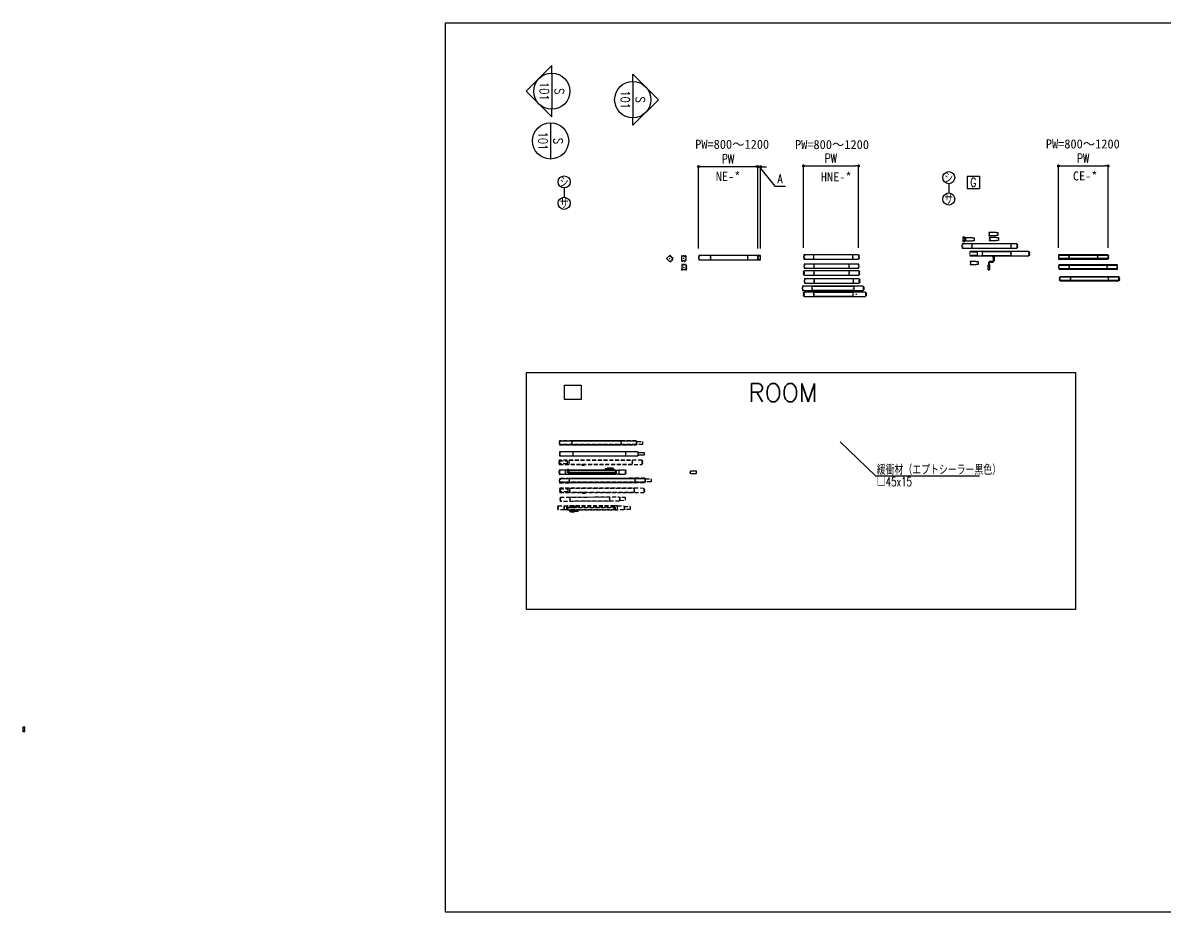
# Model space of a CAD drawing. Extents: x 27 to 42336, y -3012 to 11714.
# Drawn here: x 27 to 18944, y -3012 to 11714 of the extents above; entities that cross this region are included whole.
import ezdxf
from ezdxf.enums import TextEntityAlignment as Align

# ---------------------------------------------------------------- set-up
doc = ezdxf.new("R2010")
doc.units = 0
doc.header["$LTSCALE"] = 10
doc.header["$PDMODE"] = 35
doc.header["$PDSIZE"] = 5
doc.linetypes.add('HIDDEN', pattern=[9.525, 6.35, -3.175])
for name, color, linetype in [('_P15 _矢視', 120, 'Continuous'), ('_P15_FAILED_LOADING_PLACE', 10, 'Continuous'), ('_P15_文字', 3, 'Continuous'), ('_P15_格納', 2, 'HIDDEN'), ('_P15_製品', 4, 'Continuous'), ('_P15_製品寸法', 9, 'Continuous'), ('_P15_軌跡', 5, 'HIDDEN'), ('_P16_製品寸法', 9, 'Continuous'), ('_基準', 1, 'Continuous'), ('_文字', 3, 'Continuous'), ('_製品寸法', 9, 'Continuous'), ('P15-製品', 4, 'Continuous')]:
    doc.layers.add(name, color=color, linetype=linetype)
doc.layers.add('_ポイント', color=1, linetype='Continuous', plot=False)
doc.styles.add('OKAMURA', font='simplex8.shx', dxfattribs={"width": 0.7, "bigfont": 'BIGFONT.shx'})
doc.styles.add('OKAMURA-G', font='MS Gothic.ttf', dxfattribs={"width": 0.7})
doc.styles.get("Standard").update_dxf_attribs({"font": 'simplex8.shx', "bigfont": 'BIGFONT.shx'})
doc.dimstyles.new('OKAMURA-050', dxfattribs={"dimscale": 50, "dimtxt": 3, "dimasz": 1, "dimexe": 0, "dimexo": 3, "dimgap": 1, "dimtad": 1, "dimdec": 8, "dimdsep": 46, "dimtxsty": 'OKAMURA', "dimblk1": 'DOT', "dimblk2": 'DOT', "dimsah": 1, "dimcen": 0, "dimclrt": 3, "dimadec": 0, "dimazin": 0, "dimtfac": 1, "dimtdec": 8, "dimtix": 1, "dimtmove": 2, "dimatfit": 3, "dimfxl": 1, "dimtolj": 1, "dimarcsym": 0})
pattern_1 = [(45, (1953, -27), (-1.767767, 1.767767), []), (135, (1953, -27), (-1.767767, -1.767767), [])]
pattern_2 = [(45, (1953, 32), (-1.767767, 1.767767), []), (135, (1953, 32), (-1.767767, -1.767767), [])]

# ---------------------------------------------------------------- blocks, each defined once
blk = doc.blocks.new('*U6')
for p, q in [((-424, 0), (0, 424)), ((0, 300), (0, 424)), ((0, 300), (0, -300)), ((0, -424), (-424, 0)), ((0, -424), (0, -300))]:
    blk.add_line(p, q)
blk.add_circle((0, 0), 300)
at = {"style": 'OKAMURA', "width": 0.8, "flags": 8}
for tag, p in [('101', (-125, 0)), ('S', (125, 0))]:
    blk.add_attdef(tag, text='', height=150, rotation=270, dxfattribs=at).set_placement(p, align=Align.MIDDLE_CENTER)
blk = doc.blocks.new('*U7')
blk.add_line((0, 300), (0, -300))
blk.add_circle((0, 0), 300)
at = {"style": 'OKAMURA', "width": 0.8, "flags": 8}
for tag, p in [('101', (-125, 0)), ('S', (125, 0))]:
    blk.add_attdef(tag, text='', height=150, rotation=270, dxfattribs=at).set_placement(p, align=Align.MIDDLE_CENTER)
blk = doc.blocks.new('*U37')
at = {"color": 0, "linetype": 'ByBlock'}
blk.add_lwpolyline([(4, 35), (4, 24), (12, 24), (12, 14), (0, 12), (0, -12), (12, -14), (12, -25), (4, -25), (4, -35), (910, -35), (910, -25), (926, -25), (926, -14), (914, -12), (914, 12), (926, 14), (926, 24), (910, 24), (910, 35)], close=True, dxfattribs=at)
at = {"color": 1, "linetype": 'ByBlock'}
for p in [(164, 0), (816, 0)]:
    blk.add_point(p, dxfattribs=at)
at = {"layer": 'Defpoints', "color": 69}
blk.add_lwpolyline([(164, -35), (816, -35), (816, 35), (164, 35)], close=True, dxfattribs=at)
blk = doc.blocks.new('_DOT')
at = {"color": 0, "linetype": 'ByBlock'}
blk.add_line((-0.5, 0), (-1, 0), dxfattribs=at)
at = {"color": 0, "linetype": 'ByBlock', "const_width": 0.5}
blk.add_lwpolyline([(-0.25, 0, 1), (0.25, 0, 1)], format="xyb", close=True, dxfattribs=at)
blk = doc.blocks.new('*D89')
at = {"layer": '_P15_製品寸法', "color": 0, "lineweight": -2, "transparency": 16777216}
for p, q in [((11217, 7976), (11217, 9333)), ((11267, 9333), (12147, 9333)), ((12197, 7976), (12197, 9333))]:
    blk.add_line(p, q, dxfattribs=at)
at = {"layer": 'Defpoints', "color": 0, "transparency": 16777216}
for p in [(12197, 9333), (11217, 7826), (12197, 7826)]:
    blk.add_point(p, dxfattribs=at)
at = {"layer": '_P15_製品寸法', "color": 0, "lineweight": -2, "transparency": 16777216, "xscale": 50, "yscale": 50, "zscale": 50, "rotation": 180}
blk.add_blockref('_DOT', (11217, 9333), dxfattribs=at)
at = {"layer": '_P15_製品寸法', "color": 0, "lineweight": -2, "transparency": 16777216, "xscale": 50, "yscale": 50, "zscale": 50}
blk.add_blockref('_DOT', (12197, 9333), dxfattribs=at)
at = {"layer": '_P15_製品寸法', "color": 3, "transparency": 16777216, "insert": (11707, 9458), "char_height": 150, "attachment_point": 5, "style": 'OKAMURA'}
blk.add_mtext('\\A1;PW', dxfattribs=at)
blk = doc.blocks.new('*D90')
at = {"layer": '_P15_製品寸法', "color": 0, "lineweight": -2, "transparency": 16777216}
for p, q in [((12147, 9332), (12097, 9332)), ((12197, 7976), (12197, 9332)), ((12197, 9332), (12245, 9332)), ((12197, 9332), (12245, 9332)), ((12221, 9332), (12478, 9011)), ((12245, 7975), (12245, 9332)), ((12295, 9332), (12345, 9332)), ((12478, 9011), (12658, 9011))]:
    blk.add_line(p, q, dxfattribs=at)
at = {"layer": 'Defpoints', "color": 0, "transparency": 16777216}
for p in [(12245, 9332), (12197, 7826), (12245, 7825)]:
    blk.add_point(p, dxfattribs=at)
at = {"layer": '_P15_製品寸法', "color": 0, "lineweight": -2, "transparency": 16777216, "xscale": 50, "yscale": 50, "zscale": 50}
blk.add_blockref('_DOT', (12197, 9332), dxfattribs=at)
at = {"layer": '_P15_製品寸法', "color": 0, "lineweight": -2, "transparency": 16777216, "xscale": 50, "yscale": 50, "zscale": 50, "rotation": 180}
blk.add_blockref('_DOT', (12245, 9332), dxfattribs=at)
at = {"layer": '_P15_製品寸法', "color": 3, "transparency": 16777216, "insert": (12568, 9136), "char_height": 150, "attachment_point": 5, "style": 'OKAMURA'}
blk.add_mtext('\\A1;A', dxfattribs=at)
blk = doc.blocks.new('*D91')
at = {"layer": '_P15_製品寸法', "color": 0, "lineweight": -2, "transparency": 16777216}
for p, q in [((12954, 7988), (12954, 9345)), ((13004, 9345), (13818, 9345)), ((13868, 7988), (13868, 9345))]:
    blk.add_line(p, q, dxfattribs=at)
at = {"layer": 'Defpoints', "color": 0, "transparency": 16777216}
for p in [(13868, 9345), (12954, 7838), (13868, 7838)]:
    blk.add_point(p, dxfattribs=at)
at = {"layer": '_P15_製品寸法', "color": 0, "lineweight": -2, "transparency": 16777216, "xscale": 50, "yscale": 50, "zscale": 50, "rotation": 180}
blk.add_blockref('_DOT', (12954, 9345), dxfattribs=at)
at = {"layer": '_P15_製品寸法', "color": 0, "lineweight": -2, "transparency": 16777216, "xscale": 50, "yscale": 50, "zscale": 50}
blk.add_blockref('_DOT', (13868, 9345), dxfattribs=at)
at = {"layer": '_P15_製品寸法', "color": 3, "transparency": 16777216, "insert": (13411, 9470), "char_height": 150, "attachment_point": 5, "style": 'OKAMURA'}
blk.add_mtext('\\A1;PW', dxfattribs=at)
blk = doc.blocks.new('*U9')
blk.add_line((0, 77), (0, -77))
for centre in [(0, 177), (0, -177)]:
    blk.add_circle(centre, 100)
at = {"style": 'OKAMURA', "width": 0.7, "flags": 8}
for tag, p in [('シ', (0, 177)), ('サ', (0, -177))]:
    blk.add_attdef(tag, text='', height=150, dxfattribs=at).set_placement(p, align=Align.MIDDLE)
blk = doc.blocks.new('*U78')
at = {"color": 0, "linetype": 'ByBlock'}
blk.add_lwpolyline([(1008, 35), (4, 35), (4, 25), (12, 25), (12, 14), (0, 12), (0, -12), (12, -14), (12, -24), (4, -24), (4, -35), (1008, -35)], dxfattribs=at)
for points in [[(1008, 35), (1008, 25), (1012, 25)], [(1012, -24), (1008, -24), (1008, -35)]]:
    blk.add_lwpolyline(points)
at = {"color": 6}
blk.add_lwpolyline([(1012, 25), (1019, 25), (1019, -24), (1012, -24)], close=True, dxfattribs=at)
at = {"color": 1}
for p in [(164, 0), (852, 0)]:
    blk.add_point(p, dxfattribs=at)
at = {"layer": 'Defpoints', "color": 69}
blk.add_lwpolyline([(852, -35), (164, -35), (164, 35), (852, 35)], close=True, dxfattribs=at)
blk = doc.blocks.new('A$C2FE836B8')
at = {"color": 0, "linetype": 'ByBlock'}
for p, q in [((24, 0), (-24, 0)), ((-23, -6), (-24, 0)), ((24, 0), (23, -6)), ((-23, -6), (23, -6)), ((-22, -6), (22, -6)), ((-21, -10), (-22, -6)), ((-22, -6), (-22, -6)), ((21, -10), (-21, -10)), ((21, -10), (22, -6)), ((22, -6), (22, -6))]:
    blk.add_line(p, q, dxfattribs=at)
blk.add_arc((0, 65), 77.7, 254.0272, 285.9729, dxfattribs=at)
at = {"layer": '_ポイント'}
blk.add_point((0, 0), dxfattribs=at)
blk = doc.blocks.new('*U121')
at = {"layer": '_P15_製品寸法', "linetype": 'ByBlock'}
for p, q in [((-91, -184), (-69, -184)), ((-7, -21), (-9, -21)), ((7, -21), (9, -21)), ((7, -26), (9, -26))]:
    blk.add_line(p, q, dxfattribs=at)
for points in [[(-91, -184), (-90, -159), (-70, -159), (-69, -184), (-69, -231), (-91, -231)], [(-85, -136), (-75, -136), (-76, -135), (-84, -135)], [(9, -21), (10, -22), (10, -25), (9, -26)]]:
    blk.add_lwpolyline(points, close=True, dxfattribs=at)
for points in [[(-88, -159), (-88, -149), (-71, -149), (-71, -159)], [(-71, -159), (-88, -159)], [(-87, -148), (-86, -149)], [(-75, -149), (-75, -132), (-80, -129), (-85, -132), (-85, -149)], [(-75, -132), (-85, -132)], [(-84, -132), (-84, -149)], [(-76, -132), (-76, -149)], [(-9, -26), (-9, -21), (-10, -22), (-10, -25), (-9, -26), (-7, -26)]]:
    blk.add_lwpolyline(points, dxfattribs=at)
for points in [[(-7, -14), (7, -14), (6, -13), (-6, -13), (-7, -14), (-7, -80, -0.414214), (-21, -94), (-59, -94, 0.414214), (-87, -122), (-87, -148), (-73, -148), (-74, -149)], [(7, -14), (7, -80, -0.414214), (-21, -108), (-59, -108, 0.414214), (-73, -122), (-73, -148)]]:
    blk.add_lwpolyline(points, format="xyb", dxfattribs=at)
for radius in [1.5, 1]:
    blk.add_circle((0, -26), radius, dxfattribs=at)
blk.add_arc((-80, -212), 22, 240.0006, 300.0004, dxfattribs=at)
blk = doc.blocks.new('*U119')
at = {"color": 0, "linetype": 'ByBlock'}
for points in [[(0, -25), (0, -35), (976, -35), (976, -25), (992, -25), (992, -14), (980, -12), (980, 12), (992, 14), (992, 24), (976, 24), (976, 35), (0, 35), (0, 24)], [(0, -25), (130, -25), (130, -25), (130, -25), (130, 24), (130, 24), (130, 24), (0, 24)]]:
    blk.add_lwpolyline(points, dxfattribs=at)
at = {"color": 69, "linetype": 'ByBlock'}
blk.add_lwpolyline([(681, -35), (211, -35), (211, 35), (681, 35)], close=True, dxfattribs=at)
at = {"color": 1, "linetype": 'ByBlock'}
for p in [(0, 0), (681, 0), (211, 0)]:
    blk.add_point(p, dxfattribs=at)
at = {"layer": '_基準'}
blk.add_line((395, -25), (395, -50), dxfattribs=at)
at = {"layer": '_P15_製品', "xscale": -1}
blk.add_blockref('A$C2FE836B8', (395, -35), dxfattribs=at)
at = {"layer": '_P16_製品寸法'}
blk.add_blockref('*U121', (395, -35), dxfattribs=at)
blk = doc.blocks.new('P15_TV_BASE01')
at = {"color": 0, "linetype": 'ByBlock'}
blk.add_lwpolyline([(0, -35), (0, -24.5), (-8, -24.5), (-8, -15.25), (0, -15.25), (0, 15.25), (-8, 15.25), (-8, 24.5), (0, 24.5), (0, 35)], dxfattribs=at)
blk = doc.blocks.new('*U107')
at = {"color": 0, "linetype": 'ByBlock'}
blk.add_lwpolyline([(35, 35), (0, 35), (0, -35), (35, -35)], dxfattribs=at)
at = {"color": 0}
blk.add_blockref('P15_TV_BASE01', (35, 0), dxfattribs=at)
blk = doc.blocks.new('P15_TVBASE1')
at = {"layer": '_P15_製品', "color": 0, "linetype": 'ByBlock'}
blk.add_lwpolyline([(-8, 24.5), (-8, 15.25), (0, 15.25), (0, -15.25), (-8, -15.25), (-8, -24.5)], dxfattribs=at)
blk = doc.blocks.new('*U114')
for p, q in [((113, 24), (143, 24)), ((143, 24), (143, -25)), ((143, -25), (113, -25))]:
    blk.add_line(p, q)
for points in [[(113, 24), (-8, 24)], [(-8, -25), (113, -25)]]:
    blk.add_lwpolyline(points)
blk.add_blockref('P15_TVBASE1', (0, 0))
blk = doc.blocks.new('P15_TV_BASE00')
at = {"color": 0, "linetype": 'ByBlock'}
blk.add_lwpolyline([(-4, 35), (-4, 24), (-12, 24), (-12, 14), (0, 12), (0, -12), (-12, -14), (-12, -25), (-4, -25), (-4, -35)], dxfattribs=at)
blk = doc.blocks.new('*U106')
at = {"color": 0, "linetype": 'ByBlock'}
blk.add_lwpolyline([(44, -35), (0, -35), (0, 35), (44, 35)], dxfattribs=at)
at = {"color": 0}
blk.add_blockref('P15_TV_BASE00', (48, 0), dxfattribs=at)
blk = doc.blocks.new('*U40')
at = {"linetype": 'ByBlock'}
h = blk.add_hatch(dxfattribs=at)
h.set_pattern_fill('ANSI37', color=5, scale=20, style=0)
h.set_pattern_definition([(45, (1797.5, 32), (-1.767767, 1.767767), []), (135, (1797.5, 32), (-1.767767, -1.767767), [])])
h.paths.add_polyline_path([(817, 27), (7, 27), (7, 32), (817, 32)])
h = blk.add_hatch(dxfattribs=at)
h.set_pattern_fill('ANSI37', color=5, scale=20, style=0)
h.set_pattern_definition([(45, (1797.5, -27), (-1.767767, 1.767767), []), (135, (1797.5, -27), (-1.767767, -1.767767), [])])
h.paths.add_polyline_path([(817, -27), (7, -27), (7, -32), (817, -32)])
at = {"color": 0, "linetype": 'ByBlock'}
blk.add_lwpolyline([(4, 35), (4, 24), (12, 24), (12, 14), (0, 12), (0, -12), (12, -14), (12, -25), (4, -25), (4, -35), (820, -35), (820, -25), (836, -25), (836, -14), (824, -12), (824, 12), (836, 14), (836, 24), (820, 24), (820, 35)], close=True, dxfattribs=at)
at = {"color": 5, "linetype": 'ByBlock'}
for points in [[(817, 27), (7, 27), (7, 32), (817, 32)], [(817, -27), (7, -27), (7, -32), (817, -32)]]:
    blk.add_lwpolyline(points, close=True, dxfattribs=at)
at = {"color": 1, "linetype": 'ByBlock'}
for p in [(175, 0), (652, 0)]:
    blk.add_point(p, dxfattribs=at)
at = {"layer": 'Defpoints', "color": 69}
blk.add_lwpolyline([(175, -35), (652, -35), (652, 35), (175, 35)], close=True, dxfattribs=at)
blk = doc.blocks.new('*D92')
at = {"layer": '_P15_製品寸法', "color": 0, "lineweight": -2, "transparency": 16777216}
for p, q in [((17176, 7987), (17176, 9344)), ((17226, 9344), (17950, 9344)), ((18000, 7987), (18000, 9344))]:
    blk.add_line(p, q, dxfattribs=at)
at = {"layer": 'Defpoints', "color": 0, "transparency": 16777216}
for p in [(18000, 9344), (17176, 7837), (18000, 7837)]:
    blk.add_point(p, dxfattribs=at)
at = {"layer": '_P15_製品寸法', "color": 0, "lineweight": -2, "transparency": 16777216, "xscale": 50, "yscale": 50, "zscale": 50, "rotation": 180}
blk.add_blockref('_DOT', (17176, 9344), dxfattribs=at)
at = {"layer": '_P15_製品寸法', "color": 0, "lineweight": -2, "transparency": 16777216, "xscale": 50, "yscale": 50, "zscale": 50}
blk.add_blockref('_DOT', (18000, 9344), dxfattribs=at)
at = {"layer": '_P15_製品寸法', "color": 3, "transparency": 16777216, "insert": (17588, 9469), "char_height": 150, "attachment_point": 5, "style": 'OKAMURA'}
blk.add_mtext('\\A1;PW', dxfattribs=at)
blk = doc.blocks.new('*U117')
for p, q in [((100, 24), (130, 24)), ((130, 24), (130, -25)), ((130, -25), (100, -25))]:
    blk.add_line(p, q)
for points in [[(100, 24), (0, 24)], [(0, -25), (100, -25)]]:
    blk.add_lwpolyline(points)
blk.add_blockref('P15_TVBASE1', (8, 0))
blk = doc.blocks.new('*U63')
blk.add_lwpolyline([(47, -35), (47, -25), (31, -25), (31, -14), (43, -12), (43, 12), (31, 14), (31, 24), (47, 24), (47, 35), (35, 35), (35, 43), (24, 43), (24, 27), (14, 27), (12, 39), (-12, 39), (-14, 27), (-25, 27), (-25, 43), (-35, 43), (-35, 35), (-35, -43), (-25, -43), (-25, -51), (-14, -51), (-12, -39), (12, -39), (14, -51), (24, -51), (24, -43), (35, -43), (35, -35), (47, -35)])
blk.add_point((0, 0))
blk = doc.blocks.new('P15_TVNEBASE00')
at = {"color": 0, "linetype": 'ByBlock'}
blk.add_lwpolyline([(4, 35), (4, 24), (12, 24), (12, 14), (0, 12), (0, -12), (12, -14), (12, -25), (4, -25), (4, -35)], dxfattribs=at)
blk = doc.blocks.new('P15_TVNEBASE01')
at = {"color": 0, "linetype": 'ByBlock'}
blk.add_lwpolyline([(-4, -35), (-4, -25), (12, -25), (12, -14), (0, -12), (0, 12), (12, 14), (12, 24), (-4, 24), (-4, 35)], dxfattribs=at)
blk = doc.blocks.new('*U105')
at = {"color": 0, "linetype": 'ByBlock'}
for points in [[(976, 35), (4, 35)], [(4, -35), (976, -35)]]:
    blk.add_lwpolyline(points, dxfattribs=at)
at = {"color": 1, "linetype": 'ByBlock'}
for p in [(196, 0), (816, 0)]:
    blk.add_point(p, dxfattribs=at)
at = {"layer": 'Defpoints', "color": 69}
blk.add_lwpolyline([(196, -35), (816, -35), (816, 35), (196, 35)], close=True, dxfattribs=at)
at = {"color": 0}
for name, p in [('P15_TVNEBASE00', (0, 0)), ('P15_TVNEBASE01', (980, 0))]:
    blk.add_blockref(name, p, dxfattribs=at)
blk = doc.blocks.new('*U21')
at = {"linetype": 'ByBlock'}
h = blk.add_hatch(dxfattribs=at)
h.set_pattern_fill('ANSI37', color=5, scale=20, style=0)
h.set_pattern_definition([(45, (173, 32), (-1.767767, 1.767767), []), (135, (173, 32), (-1.767767, -1.767767), [])])
h.paths.add_polyline_path([(1273, 27), (7, 27), (7, 32), (1273, 32)])
h = blk.add_hatch(dxfattribs=at)
h.set_pattern_fill('ANSI37', color=5, scale=20, style=0)
h.set_pattern_definition([(45, (173, -27), (-1.767767, 1.767767), []), (135, (173, -27), (-1.767767, -1.767767), [])])
h.paths.add_polyline_path([(1273, -27), (7, -27), (7, -32), (1273, -32)])
at = {"color": 0, "linetype": 'ByBlock'}
for points in [[(4, 35), (4, 24), (12, 24), (12, 14), (0, 12), (0, -12), (12, -14), (12, -25), (4, -25), (4, -35), (1276, -35), (1276, -25), (1292, -25), (1292, -14), (1280, -12), (1280, 12), (1292, 14), (1292, 24), (1276, 24), (1276, 35)], [(1280, 12), (1292, 14), (1292, 24), (1381, 24), (1381, -25), (1292, -25), (1292, -14), (1280, -12)]]:
    blk.add_lwpolyline(points, close=True, dxfattribs=at)
at = {"color": 5, "linetype": 'ByBlock'}
for points in [[(1273, 27), (7, 27), (7, 32), (1273, 32)], [(1273, -27), (7, -27), (7, -32), (1273, -32)]]:
    blk.add_lwpolyline(points, close=True, dxfattribs=at)
at = {"color": 1, "linetype": 'ByBlock'}
for p in [(208, 0), (1024, 0)]:
    blk.add_point(p, dxfattribs=at)
at = {"layer": 'Defpoints', "color": 69}
blk.add_lwpolyline([(208, -35), (1024, -35), (1024, 35), (208, 35)], close=True, dxfattribs=at)
blk = doc.blocks.new('*U23')
at = {"color": 0, "linetype": 'ByBlock'}
for points in [[(4, 35), (4, 24), (12, 24), (12, 14), (0, 12), (0, -12), (12, -14), (12, -25), (4, -25), (4, -35), (1299, -35), (1299, -25), (1315, -25), (1315, -14), (1303, -12), (1303, 12), (1315, 14), (1315, 24), (1299, 24), (1299, 35)], [(1303, 12), (1315, 14), (1315, 24), (1404, 24), (1404, -25), (1315, -25), (1315, -14), (1303, -12)]]:
    blk.add_lwpolyline(points, close=True, dxfattribs=at)
at = {"color": 1, "linetype": 'ByBlock'}
for p in [(220, 0), (1100, 0)]:
    blk.add_point(p, dxfattribs=at)
at = {"layer": 'Defpoints', "color": 69}
blk.add_lwpolyline([(220, -35), (1100, -35), (1100, 35), (220, 35)], close=True, dxfattribs=at)
blk = doc.blocks.new('TAY_QUAY_BASE_1')
at = {"color": 0, "linetype": 'ByBlock'}
for p, q in [((-24, 0), (24, 0)), ((-24, 0), (-23, -6)), ((0, 10), (0, -15)), ((23, -6), (24, 0)), ((23, -6), (-23, -6)), ((22, -6), (-22, -6)), ((-21, -10), (-22, -6)), ((-22, -6), (-22, -6)), ((-21, -10), (21, -10)), ((21, -10), (22, -6)), ((22, -6), (22, -6))]:
    blk.add_line(p, q, dxfattribs=at)
blk.add_arc((0, 65), 77.7, 254.0271, 285.9728, dxfattribs=at)
at = {"color": 1, "linetype": 'ByBlock'}
blk.add_point((0, 0), dxfattribs=at)
blk = doc.blocks.new('*U71')
at = {"color": 0, "linetype": 'ByBlock'}
for points in [[(0, 35), (0, 24), (130, 24), (130, -25), (0, -25), (0, -35), (1370, -35), (1370, -25), (1386, -25), (1386, -14), (1374, -12), (1374, 12), (1386, 14), (1386, 24), (1370, 24), (1370, 35)], [(8, 15), (0, 15), (0, 24), (130, 24), (130, -25), (0, -25), (0, -15), (8, -15)]]:
    blk.add_lwpolyline(points, close=True, dxfattribs=at)
at = {"color": 1, "linetype": 'ByBlock'}
for p in [(0, 0), (164, 0), (1210, 0)]:
    blk.add_point(p, dxfattribs=at)
at = {"layer": 'Defpoints', "color": 69, "linetype": 'ByBlock'}
blk.add_lwpolyline([(1210, -35), (164, -35), (164, 35), (1210, 35)], close=True, dxfattribs=at)
at = {"layer": '_P15_格納', "color": 2}
blk.add_blockref('TAY_QUAY_BASE_1', (395, -35), dxfattribs=at)
blk = doc.blocks.new('*U26')
at = {"linetype": 'ByBlock'}
h = blk.add_hatch(dxfattribs=at)
h.set_pattern_fill('ANSI37', color=5, scale=20, style=0)
h.set_pattern_definition([(45, (1421.231, 32), (-1.767767, 1.767767), []), (135, (1421.231, 32), (-1.767767, -1.767767), [])])
h.paths.add_polyline_path([(1413, 27), (7, 27), (7, 32), (1413, 32)])
h = blk.add_hatch(dxfattribs=at)
h.set_pattern_fill('ANSI37', color=5, scale=20, style=0)
h.set_pattern_definition([(45, (1421.231, -27), (-1.767767, 1.767767), []), (135, (1421.231, -27), (-1.767767, -1.767767), [])])
h.paths.add_polyline_path([(1413, -27), (7, -27), (7, -32), (1413, -32)])
at = {"color": 0, "linetype": 'ByBlock'}
for points in [[(4, 35), (4, 24), (12, 24), (12, 14), (0, 12), (0, -12), (12, -14), (12, -25), (4, -25), (4, -35), (1416, -35), (1416, -25), (1432, -25), (1432, -14), (1420, -12), (1420, 12), (1432, 14), (1432, 24), (1416, 24), (1416, 35)], [(1420, 12), (1432, 14), (1432, 24), (1521, 24), (1521, -25), (1432, -25), (1432, -14), (1420, -12)]]:
    blk.add_lwpolyline(points, close=True, dxfattribs=at)
at = {"color": 5, "linetype": 'ByBlock'}
for points in [[(1413, 27), (7, 27), (7, 32), (1413, 32)], [(1413, -27), (7, -27), (7, -32), (1413, -32)]]:
    blk.add_lwpolyline(points, close=True, dxfattribs=at)
at = {"color": 1, "linetype": 'ByBlock'}
for p in [(164, 0), (1256, 0)]:
    blk.add_point(p, dxfattribs=at)
at = {"layer": 'Defpoints', "color": 69}
blk.add_lwpolyline([(164, -35), (1256, -35), (1256, 35), (164, 35)], close=True, dxfattribs=at)
blk = doc.blocks.new('*U102')
at = {"color": 0, "linetype": 'ByBlock'}
for p, q in [((371, -35), (419, -35)), ((371, -35), (372, -41)), ((418, -41), (372, -41)), ((373, -41), (373, -42)), ((417, -42), (373, -42)), ((374, -45), (373, -42)), ((374, -45), (416, -45)), ((395, -25), (395, -50)), ((416, -45), (417, -42)), ((417, -41), (417, -42)), ((418, -41), (419, -35))]:
    blk.add_line(p, q, dxfattribs=at)
for points in [[(0, 35), (0, 24), (130, 24), (130, -25), (0, -25), (0, -35), (1390, -35), (1390, -25), (1406, -25), (1406, -14), (1394, -12), (1394, 12), (1406, 14), (1406, 24), (1390, 24), (1390, 35)], [(8, 15), (0, 15), (0, 24), (130, 24), (130, -25), (0, -25), (0, -15), (8, -15)]]:
    blk.add_lwpolyline(points, close=True, dxfattribs=at)
blk.add_arc((395, 30), 77.7, 254.0271, 285.9728, dxfattribs=at)
at = {"color": 1, "linetype": 'ByBlock'}
for p in [(0, 0), (164, 0), (1230, 0), (395, -35)]:
    blk.add_point(p, dxfattribs=at)
at = {"layer": 'Defpoints', "color": 69, "linetype": 'ByBlock'}
blk.add_lwpolyline([(1230, -35), (164, -35), (164, 35), (1230, 35)], close=True, dxfattribs=at)
blk = doc.blocks.new('*U29')
at = {"color": 0, "linetype": 'ByBlock'}
for points in [[(4, 35), (4, 24), (12, 24), (12, 14), (0, 12), (0, -12), (12, -14), (12, -25), (4, -25), (4, -35), (976, -35), (976, -25), (992, -25), (992, -14), (980, -12), (980, 12), (992, 14), (992, 24), (976, 24), (976, 35)], [(980, 12), (992, 14), (992, 24), (1081, 24), (1081, -25), (992, -25), (992, -14), (980, -12)]]:
    blk.add_lwpolyline(points, close=True, dxfattribs=at)
at = {"color": 1, "linetype": 'ByBlock'}
for p in [(164, 0), (816, 0)]:
    blk.add_point(p, dxfattribs=at)
at = {"layer": 'Defpoints', "color": 69}
blk.add_lwpolyline([(164, -35), (816, -35), (816, 35), (164, 35)], close=True, dxfattribs=at)
blk = doc.blocks.new('P15_SE_ROTATION')
at = {"color": 0, "linetype": 'ByBlock'}
for p, q in [((192, 32), (192, 40)), ((192, 40), (240, 40)), ((192, 32), (240, 32)), ((199, 58), (199, 43)), ((200, 60), (216, 64)), ((200, 42), (248, 42)), ((228, 41), (204, 41)), ((204, 41), (204, 41)), ((228, 41), (204, 41)), ((205, 40), (205, 41)), ((205, 40), (205, 40)), ((228, 40), (205, 40)), ((207, 42), (207, 41)), ((216, 64), (304, 64)), ((225, 42), (225, 41)), ((228, 41), (228, 41)), ((228, 40), (228, 41)), ((228, 40), (228, 40)), ((240, 32), (240, 40)), ((249, 43), (253, 54)), ((254, 55), (303, 55)), ((303, 55), (334, 49)), ((336, 58), (304, 64)), ((337, 54), (336, 50)), ((337, 57), (337, 54)), ((937, -11), (163, -11)), ((192, -6), (192, -14)), ((192, -6), (240, -6)), ((192, -14), (240, -14)), ((199, -32), (199, -17)), ((200, -16), (248, -16)), ((200, -34), (216, -38)), ((204, -14), (204, -16)), ((228, -14), (204, -14)), ((228, -16), (204, -16)), ((205, -14), (205, -14)), ((228, -14), (205, -14)), ((205, -14), (205, -14)), ((207, -16), (207, -16)), ((216, -38), (304, -38)), ((225, -16), (225, -16)), ((228, -14), (228, -14)), ((228, -14), (228, -14)), ((228, -14), (228, -16)), ((240, -6), (240, -14)), ((249, -17), (253, -28)), ((254, -29), (303, -29)), ((303, -29), (334, -23)), ((336, -32), (304, -38)), ((337, -28), (336, -24)), ((337, -31), (337, -28))]:
    blk.add_line(p, q, dxfattribs=at)
for points in [[(108, 35), (4, 35), (4, 25), (12, 25), (12, 14), (0, 12), (0, -12), (12, -14), (12, -25), (4, -25), (4, -35), (108, -35)], [(108, 35), (108, -35), (163, -35), (163, -11), (148, -11), (148, 35)], [(949, 32), (152, 32), (152, -6), (949, -6)], [(992, 35), (992, -35), (937, -35), (937, -11), (952, -11), (952, 35)], [(1100, 12), (1112, 14), (1112, 25), (1096, 25), (1096, 35), (992, 35), (992, -35), (1096, -35), (1096, -25), (1112, -25), (1112, -14), (1100, -12)]]:
    blk.add_lwpolyline(points, close=True, dxfattribs=at)
blk.add_lwpolyline([(1096, -25), (1201, -25), (1201, 25), (1096, 25)], dxfattribs=at)
for centre, radius in [((216, 50), 3), ((216, 50), 2.55), ((216, -24), 2.55), ((216, -24), 3)]:
    blk.add_circle(centre, radius, dxfattribs=at)
for centre, radius, start, end in [((201, 58), 2, 104.8265, 180), ((200, 43), 1, 180, 270), ((248, 44), 2, 270, 342.8973), ((254, 53), 2, 90, 162.8973), ((335, 51), 1.5, 259.5352, 345), ((336, 57), 1.5, 0, 79.5352), ((200, -17), 1, 90, 180), ((201, -32), 2, 180, 255.1735), ((248, -18), 2, 17.1027, 90), ((254, -27), 2, 197.1027, 270), ((335, -25), 1.5, 15, 100.4648), ((336, -31), 1.5, 280.4648, 0)]:
    blk.add_arc(centre, radius, start, end, dxfattribs=at)
at = {"color": 1, "linetype": 'ByBlock'}
blk.add_point((936, 0), dxfattribs=at)
at = {"color": 1}
blk.add_point((164, 0), dxfattribs=at)
at = {"layer": 'Defpoints', "color": 69, "linetype": 'ByBlock'}
blk.add_lwpolyline([(936, -35), (164, -35), (164, 35), (936, 35)], close=True, dxfattribs=at)
blk = doc.blocks.new('*U38')
at = {"color": 0, "linetype": 'ByBlock'}
blk.add_lwpolyline([(4, 35), (4, 24.5), (12, 24.5), (12, 14.4), (0, 12), (0, -12), (12, -14.4), (12, -24.5), (4, -24.5), (4, -35), (910, -35), (910, -24.5), (902, -24.5), (902, -14.4), (914, -12), (914, 12), (902, 14.4), (902, 24.5), (910, 24.5), (910, 35)], close=True, dxfattribs=at)
at = {"color": 1, "linetype": 'ByBlock'}
for p in [(164, 0), (750, 0)]:
    blk.add_point(p, dxfattribs=at)
at = {"layer": 'Defpoints', "color": 69}
blk.add_lwpolyline([(164, -35), (750, -35), (750, 35), (164, 35)], close=True, dxfattribs=at)
blk = doc.blocks.new('*U39')
at = {"color": 0, "linetype": 'ByBlock'}
blk.add_lwpolyline([(910, -35), (910, -24.5), (926, -24.5), (926, -14.4), (914, -12), (914, 12), (926, 14.4), (926, 24.5), (910, 24.5), (910, 35), (4, 35), (4, 24.5), (-12, 24.5), (-12, 14.4), (0, 12), (0, -12), (-12, -14.4), (-12, -24.5), (4, -24.5), (4, -35)], close=True, dxfattribs=at)
at = {"color": 1, "linetype": 'ByBlock'}
for p in [(164, 0), (750, 0)]:
    blk.add_point(p, dxfattribs=at)
at = {"layer": 'Defpoints', "color": 69}
blk.add_lwpolyline([(750, 35), (164, 35), (164, -35), (750, -35)], close=True, dxfattribs=at)
blk = doc.blocks.new('*U79')
at = {"color": 0, "linetype": 'ByBlock'}
blk.add_lwpolyline([(1020, 35), (4, 35), (4, 24), (-12, 24), (-12, 14), (0, 12), (0, -12), (-12, -14), (-12, -24), (4, -24), (4, -35), (1020, -35)], dxfattribs=at)
for points in [[(1020, 35), (1020, 24), (1024, 24)], [(1024, -24), (1020, -24), (1020, -35)]]:
    blk.add_lwpolyline(points)
at = {"color": 6}
blk.add_lwpolyline([(1024, 24), (1031, 24), (1031, -24), (1024, -24)], close=True, dxfattribs=at)
at = {"color": 1}
blk.add_point((164, 0), dxfattribs=at)
at = {"layer": 'Defpoints', "color": 69}
blk.add_lwpolyline([(806, -35), (164, -35), (164, 35), (806, 35)], close=True, dxfattribs=at)
blk = doc.blocks.new('P15_RECT')
at = {"layer": '_P15_FAILED_LOADING_PLACE'}
blk.add_lwpolyline([(0, 236), (275, 236), (275, 0), (0, 0)], close=True, dxfattribs=at)
blk = doc.blocks.new('*U64')
blk.add_lwpolyline([(58, 8), (51, 16), (39, 5), (32, 12), (39, 22), (22, 39), (12, 32), (5, 39), (16, 51), (8, 58), (-49, 0), (6, -55), (13, -48), (19, -53), (26, -46), (19, -36), (36, -19), (46, -26), (53, -19), (48, -13), (55, -6), (49, 0), (58, 8)])
at = {"layer": '_P15_製品'}
blk.add_point((0, 0), dxfattribs=at)
blk = doc.blocks.new('*U43')
at = {"linetype": 'ByBlock'}
h = blk.add_hatch(dxfattribs=at)
h.set_pattern_fill('ANSI37', color=5, scale=20, style=0)
h.set_pattern_definition(pattern_2)
h.paths.add_polyline_path([(973, 27), (7, 27), (7, 32), (973, 32)])
h = blk.add_hatch(dxfattribs=at)
h.set_pattern_fill('ANSI37', color=5, scale=20, style=0)
h.set_pattern_definition(pattern_1)
h.paths.add_polyline_path([(973, -27), (7, -27), (7, -32), (973, -32)])
at = {"color": 0, "linetype": 'ByBlock'}
blk.add_lwpolyline([(4, 35), (4, 24), (12, 24), (12, 14), (0, 12), (0, -12), (12, -14), (12, -25), (4, -25), (4, -35), (976, -35), (976, -25), (968, -25), (968, -14), (980, -12), (980, 12), (968, 14), (968, 24), (976, 24), (976, 35)], close=True, dxfattribs=at)
at = {"color": 5, "linetype": 'ByBlock'}
for points in [[(973, 27), (7, 27), (7, 32), (973, 32)], [(973, -27), (7, -27), (7, -32), (973, -32)]]:
    blk.add_lwpolyline(points, close=True, dxfattribs=at)
at = {"color": 1, "linetype": 'ByBlock'}
for p in [(175, 0), (808, 0)]:
    blk.add_point(p, dxfattribs=at)
at = {"layer": 'Defpoints', "color": 69}
blk.add_lwpolyline([(175, -35), (808, -35), (808, 35), (175, 35)], close=True, dxfattribs=at)
blk = doc.blocks.new('*U65')
for p, q in [((-25, 47), (-35, 47)), ((-35, 47), (-35, -35)), ((-25, 31), (-25, 47)), ((-14, 31), (-25, 31)), ((-12, 43), (-14, 31)), ((12, 43), (-12, 43)), ((14, 31), (12, 43)), ((24, 31), (14, 31)), ((35, 47), (24, 47)), ((24, 47), (24, 31)), ((35, 35), (35, 47)), ((43, 35), (35, 35)), ((39, 12), (51, 14)), ((39, -12), (39, 12)), ((43, 24), (43, 35)), ((51, 24), (43, 24)), ((51, 14), (51, 24)), ((-35, -47), (-35, -35)), ((-25, -47), (-35, -47)), ((-14, -31), (-25, -31)), ((-25, -31), (-25, -47)), ((-12, -43), (-14, -31)), ((12, -43), (-12, -43)), ((14, -31), (12, -43)), ((24, -31), (14, -31)), ((24, -47), (24, -31)), ((35, -47), (24, -47)), ((43, -35), (35, -35)), ((35, -35), (35, -47)), ((51, -14), (39, -12)), ((43, -35), (43, -25)), ((43, -25), (51, -25)), ((51, -25), (51, -14))]:
    blk.add_line(p, q)
at = {"layer": '_P15_製品'}
blk.add_point((0, 0), dxfattribs=at)
blk = doc.blocks.new('*U46')
at = {"linetype": 'ByBlock'}
h = blk.add_hatch(dxfattribs=at)
h.set_pattern_fill('ANSI37', color=5, scale=20, style=0)
h.set_pattern_definition(pattern_2)
h.paths.add_polyline_path([(973, 27), (7, 27), (7, 32), (973, 32)])
h = blk.add_hatch(dxfattribs=at)
h.set_pattern_fill('ANSI37', color=5, scale=20, style=0)
h.set_pattern_definition(pattern_1)
h.paths.add_polyline_path([(973, -27), (7, -27), (7, -32), (973, -32)])
at = {"color": 0, "linetype": 'ByBlock'}
blk.add_lwpolyline([(4, 35), (4, 24), (-12, 24), (-12, 14), (0, 12), (0, -12), (-12, -14), (-12, -25), (4, -25), (4, -35), (976, -35), (976, -25), (992, -25), (992, -14), (980, -12), (980, 12), (992, 14), (992, 24), (976, 24), (976, 35)], close=True, dxfattribs=at)
at = {"color": 5, "linetype": 'ByBlock'}
for points in [[(973, 27), (7, 27), (7, 32), (973, 32)], [(973, -27), (7, -27), (7, -32), (973, -32)]]:
    blk.add_lwpolyline(points, close=True, dxfattribs=at)
at = {"color": 1, "linetype": 'ByBlock'}
for p in [(175, 0), (808, 0)]:
    blk.add_point(p, dxfattribs=at)
at = {"layer": 'Defpoints', "color": 69}
blk.add_lwpolyline([(175, -35), (808, -35), (808, 35), (175, 35)], close=True, dxfattribs=at)
blk = doc.blocks.new('*U115')
at = {"color": 0, "linetype": 'ByBlock'}
for p, q in [((763, 57), (763, 54)), ((763, 54), (764, 50)), ((764, 58), (796, 64)), ((797, 55), (766, 49)), ((884, 64), (796, 64)), ((846, 55), (797, 55)), ((851, 43), (847, 54)), ((900, 42), (852, 42)), ((860, 32), (860, 40)), ((908, 40), (860, 40)), ((908, 32), (860, 32)), ((872, 41), (872, 42)), ((872, 42), (896, 42)), ((872, 41), (896, 41)), ((873, 40), (873, 41)), ((873, 40), (873, 40)), ((873, 40), (896, 40)), ((875, 42), (875, 42)), ((900, 60), (884, 64)), ((893, 42), (893, 42)), ((896, 41), (896, 42)), ((896, 40), (896, 41)), ((896, 40), (896, 40)), ((901, 58), (901, 43)), ((908, 32), (908, 40)), ((163, -12), (937, -12)), ((763, -28), (764, -24)), ((763, -31), (763, -28)), ((764, -32), (796, -38)), ((797, -29), (766, -23)), ((884, -38), (796, -38)), ((846, -29), (797, -29)), ((851, -17), (847, -28)), ((900, -16), (852, -16)), ((860, -6), (860, -14)), ((908, -6), (860, -6)), ((908, -14), (860, -14)), ((872, -14), (872, -15)), ((872, -14), (896, -14)), ((872, -15), (896, -15)), ((873, -14), (873, -14)), ((873, -14), (896, -14)), ((873, -14), (873, -14)), ((875, -16), (875, -15)), ((900, -34), (884, -38)), ((893, -16), (893, -15)), ((896, -14), (896, -14)), ((896, -14), (896, -14)), ((896, -14), (896, -15)), ((901, -32), (901, -17)), ((908, -6), (908, -14))]:
    blk.add_line(p, q, dxfattribs=at)
for points in [[(108, 35), (4, 35), (4, 25), (12, 25), (12, 14), (0, 12), (0, -12), (12, -14), (12, -25), (4, -25), (4, -35), (108, -35)], [(108, 35), (108, -35), (163, -35), (163, -12), (148, -12), (148, 35)], [(148, -2), (151, -2), (151, 38), (148, 38)], [(151, 32), (948, 32), (948, -6), (151, -6)], [(992, 35), (992, -35), (937, -35), (937, -12), (952, -12), (952, 35)], [(1100, 12), (1112, 14), (1112, 25), (1096, 25), (1096, 35), (992, 35), (992, -35), (1096, -35), (1096, -25), (1112, -25), (1112, -14), (1100, -12)]]:
    blk.add_lwpolyline(points, close=True, dxfattribs=at)
for centre, radius in [((149, 45), 6.5), ((884, 50), 3), ((884, 50), 2.55), ((884, -24), 2.55), ((884, -24), 3)]:
    blk.add_circle(centre, radius, dxfattribs=at)
for centre, radius, start, end in [((765, 57), 1.5, 100.4648, 180), ((765, 51), 1.5, 195, 280.4648), ((846, 53), 2, 17.1027, 90), ((852, 44), 2, 197.1027, 270), ((899, 58), 2, 0, 75.1735), ((900, 43), 1, 270, 0), ((765, -31), 1.5, 180, 259.5352), ((765, -25), 1.5, 79.5352, 165), ((846, -27), 2, 270, 342.8973), ((852, -18), 2, 90, 162.8973), ((900, -17), 1, 0, 90), ((899, -32), 2, 284.8265, 0)]:
    blk.add_arc(centre, radius, start, end, dxfattribs=at)
at = {"color": 1}
blk.add_point((936, 0), dxfattribs=at)
at = {"color": 1, "linetype": 'ByBlock'}
blk.add_point((164, 0), dxfattribs=at)
at = {"layer": 'Defpoints', "color": 69, "linetype": 'ByBlock'}
blk.add_lwpolyline([(164, -35), (936, -35), (936, 35), (164, 35)], close=True, dxfattribs=at)
blk = doc.blocks.new('DYN_YASHI_HEIMEN')
for p, q in [((424, 0), (0, 424)), ((0, 300), (0, 424)), ((0, 300), (0, -300)), ((0, -424), (424, 0)), ((0, -424), (0, -300))]:
    blk.add_line(p, q)
blk.add_circle((0, 0), 300)
at = {"style": 'OKAMURA', "width": 0.8, "flags": 8}
for tag, p in [('101', (-125, 0)), ('S', (125, 0))]:
    blk.add_attdef(tag, text='', height=150, rotation=270, dxfattribs=at).set_placement(p, align=Align.MIDDLE_CENTER)
blk = doc.blocks.new('P15_BLOCK_110')
at = {"color": 0, "linetype": 'ByBlock'}
blk.add_lwpolyline([(0, 12), (12, 14.4), (12, 24.5), (101, 24.5), (101, -24.5), (12, -24.5), (12, -14.4), (0, -12)], close=True, dxfattribs=at)
blk = doc.blocks.new('P15_TV_TEXT_SE_G')
for p, q in [((-100, 277), (-100, 77)), ((-100, 277), (100, 277)), ((100, 277), (100, 77)), ((-100, 77), (100, 77))]:
    blk.add_line(p, q)
at = {"style": 'OKAMURA', "width": 0.7, "flags": 8}
blk.add_attdef('G', text='', height=150, dxfattribs=at).set_placement((0, 177), align=Align.MIDDLE)
blk = doc.blocks.new('*U110')
at = {"layer": '_文字', "style": 'OKAMURA', "width": 0.7}
for s, p in [('緩衝材（エプトシーラー黒色）', (608, -542)), ('□45x15', (608, -733))]:
    blk.add_text(s, height=150, dxfattribs=at).set_placement(p)
at = {"layer": '_製品寸法'}
blk.add_leader([(0, 0), (586, -563), (2309, -563)], dimstyle='OKAMURA-050', override={"dimgap": 1, "dimtad": 0}, dxfattribs=at)

msp = doc.modelspace()

# ---------------------------------------------------------------- linework, layer by layer
for points in [[(7027.97538853, 11714.04144541), (42335.53851823, 11714.04144541), (42335.53851823, -3012.05126226), (7027.97538853, -3012.05126226)], [(8370, 5923), (17462, 5923), (17462, 1999.5), (8370, 1999.5)]]:
    msp.add_lwpolyline(points, close=True)
at = {"color": 1}
msp.add_point((13827.67048821, 7219.30132395), dxfattribs=at)

# ---------------------------------------------------------------- block references
ref = msp.add_blockref('DYN_YASHI_HEIMEN', (10127.50000758, 10441.76405747))
ref.add_attrib('101', '101', dxfattribs={"height": 150, "rotation": 270, "style": 'OKAMURA', "width": 0.8}).set_placement((10002.50000758, 10441.76405747), align=Align.MIDDLE_CENTER)
ref.add_attrib('S', 'S', dxfattribs={"height": 150, "rotation": 270, "style": 'OKAMURA', "width": 0.8}).set_placement((10252.50000758, 10441.76405747), align=Align.MIDDLE_CENTER)
for name, p in [('*U114', (15640.5, 8128)), ('*U64', (10736.5, 7810)), ('*U65', (10974.70818095, 7667.83545173)), ('*U39', (12963.67048821, 7572.05282488)), ('*U38', (12962.18330281, 7684.78119555)), ('*U43', (17177.7027464, 7669.83229635)), ('*U46', (17199.27353289, 7475.77583222)), ('*U79', (12963.67048821, 7219.29159064)), ('P15_RECT', (8997.10884431, 5476.92235574)), ('*U23', (8912.99999556, 4577.49999953)), ('P15_BLOCK_110', (11078.24557158, 4268.89624357))]:
    msp.add_blockref(name, p)
at = {"xscale": -1}
msp.add_blockref('*U106', (12245.00005078, 7826), dxfattribs=at)
at = {"layer": '_P15 _矢視', "color": 2}
ref = msp.add_blockref('*U9', (8991.49973592, 8902.73385268), dxfattribs=at)
ref.add_attrib('シ', 'シ', dxfattribs={"layer": '0', "height": 150, "style": 'OKAMURA', "width": 0.7}).set_placement((8991.49973592, 9079.96758996), align=Align.MIDDLE)
ref.add_attrib('サ', 'サ', dxfattribs={"layer": '0', "height": 150, "style": 'OKAMURA', "width": 0.7}).set_placement((8991.49973592, 8725.5001154), align=Align.MIDDLE)
ref = msp.add_blockref('*U9', (15360.50058922, 8973.73306502), dxfattribs=at)
ref.add_attrib('シ', 'シ', dxfattribs={"layer": '0', "height": 150, "style": 'OKAMURA', "width": 0.7}).set_placement((15360.50058922, 9150.9668023), align=Align.MIDDLE)
ref.add_attrib('サ', 'サ', dxfattribs={"layer": '0', "height": 150, "style": 'OKAMURA', "width": 0.7}).set_placement((15360.50058922, 8796.49932774), align=Align.MIDDLE)
at = {"layer": '_P15_文字'}
ref = msp.add_blockref('P15_TV_TEXT_SE_G', (15767.39615353, 8895.99030135), dxfattribs=at)
ref.add_attrib('G', 'G', dxfattribs={"layer": '0', "height": 150, "style": 'OKAMURA', "width": 0.7}).set_placement((15767.39615353, 9073.22403863), align=Align.MIDDLE)
at = {"layer": '_P15_格納'}
for name, p in [('*U21', (8910, 4758.99999873)), ('*U71', (8910.5, 4437))]:
    msp.add_blockref(name, p, dxfattribs=at)
at = {"layer": '_P15_製品'}
ref = msp.add_blockref('*U6', (8786.79321644, 10582.00999801), dxfattribs=at)
ref.add_attrib('101', '101', dxfattribs={"layer": '0', "height": 150, "rotation": 270, "style": 'OKAMURA', "width": 0.8}).set_placement((8661.79321644, 10582.00999801), align=Align.MIDDLE_CENTER)
ref.add_attrib('S', 'S', dxfattribs={"layer": '0', "height": 150, "rotation": 270, "style": 'OKAMURA', "width": 0.8}).set_placement((8911.79321644, 10582.00999801), align=Align.MIDDLE_CENTER)
ref = msp.add_blockref('*U7', (8766.2108924, 9759.00257573), dxfattribs=at)
ref.add_attrib('S', 'S', dxfattribs={"layer": '0', "height": 150, "rotation": 270, "style": 'OKAMURA', "width": 0.8}).set_placement((8891.2108924, 9759.00257573), align=Align.MIDDLE_CENTER)
ref.add_attrib('101', '101', dxfattribs={"layer": '0', "height": 150, "rotation": 270, "style": 'OKAMURA', "width": 0.8}).set_placement((8641.2108924, 9759.00257573), align=Align.MIDDLE_CENTER)
for name, p in [('*U107', (15591.5, 8128)), ('*U37', (15577.59849171, 8019.31663403)), ('*U105', (11217.00002539, 7826)), ('*U37', (12957.54503662, 7837.86086515)), ('*U119', (15709, 7891)), ('*U117', (15715.5, 7738.5)), ('*U40', (17175.50000022, 7837.00000147)), ('*U37', (12965.55844184, 7438.51564675)), ('*U78', (12934.58915242, 7319.51739671)), ('*U107', (27, 15.25))]:
    msp.add_blockref(name, p, dxfattribs=at)
at = {"layer": '_P15_軌跡'}
for name, p, rotation in [('*U26', (8911.08493912, 4134.3349707), 0.1147479133833366), ('*U102', (8921.31155125, 3974), 359.8732388144663)]:
    msp.add_blockref(name, p, dxfattribs=dict(at, rotation=rotation))
at = {"layer": '_P15_軌跡', "xscale": -1}
for name, p, rotation in [('*U29', (8926.73616665, 3823.99816645), 180.4141230518366), ('P15_SE_ROTATION', (8884.5, 3682.5), 180)]:
    msp.add_blockref(name, p, dxfattribs=dict(at, rotation=rotation))
at = {"layer": '_文字'}
msp.add_blockref('*U110', (13560.62975084, 4774.49004564), dxfattribs=at)
at = {"layer": 'Defpoints'}
for name, p in [('*U114', (16031.5, 8218.5)), ('*U114', (16039.5, 8133)), ('*U115', (8905.5, 4274))]:
    msp.add_blockref(name, p, dxfattribs=at)
at = {"layer": 'P15-製品'}
msp.add_blockref('*U63', (10967.2551966, 7815.22476876), dxfattribs=at)

# ---------------------------------------------------------------- texts
msp.add_text('ROOM', height=300).set_placement((12042.5, 5439.5))
at = {"layer": '_P15_文字', "style": 'OKAMURA-G'}
for s, p in [('PW=800～1200', (11773.66254096, 9702.05536082)), ('PW=800～1200', (13427, 9697.5)), ('PW=800～1200', (17580.5, 9707.94076814)), ('NE-*', (11706.43839269, 9178.55208721)), ('HNE-*', (13496.93844063, 9168.92770056)), ('CE-*', (17620, 9184.43749453))]:
    msp.add_text(s, height=150, dxfattribs=at).set_placement(p, align=Align.MIDDLE)

# ---------------------------------------------------------------- dimensions: what is measured, and where the dimension line sits
at = {"layer": '_P15_製品寸法'}
for base, p1, p2, picture, middle in [((12197.04407514, 9333.25), (11217.04407515, 7826), (12197.04407514, 7826), '*D89', (11707.04407515, 9458.25)), ((13867.54503662, 9345.11068068), (12953.54503662, 7837.86068068), (13867.54503662, 7837.86068068), '*D91', (13410.54503662, 9470.11068068)), ((18000, 9344.2596095), (17175.50000022, 7837.0096095), (18000, 7837.00000147), '*D92', (17587.75000011, 9469.2596095))]:
    dim = msp.add_linear_dim(base=base, p1=p1, p2=p2, text='PW', dimstyle='OKAMURA-050', dxfattribs=at)
    dim.commit()
    dim.dimension.update_dxf_attribs({"geometry": picture, "text_midpoint": middle})
dim = msp.add_linear_dim(base=(12245.00005078, 9332.37420217), p1=(12197.00002539, 7826), p2=(12245.00005078, 7825.12420217), text='A', dimstyle='OKAMURA-050', override={"dimtmove": 1}, dxfattribs=at)
dim.commit()
dim.dimension.update_dxf_attribs({"geometry": '*D90', "text_midpoint": (12527.95595024, 9011.5), "dimtype": 160})

doc.saveas('drawing.dxf')
